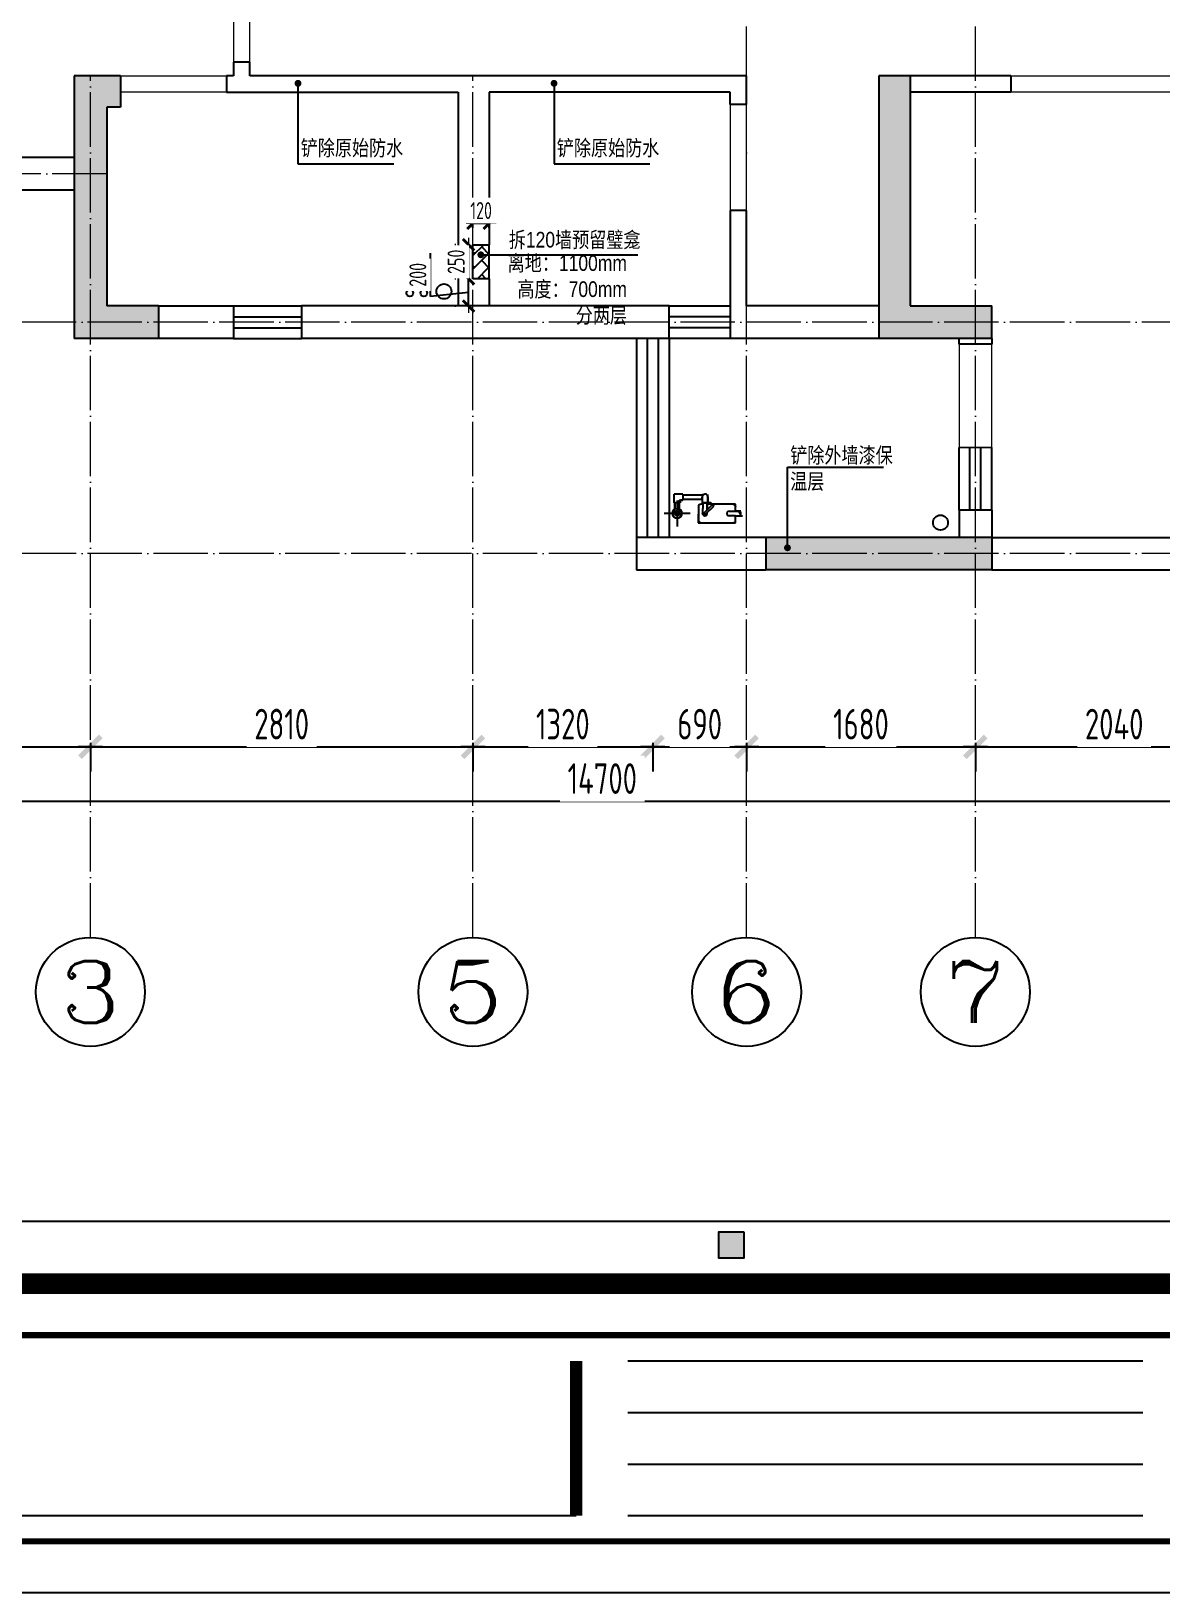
# Model space of a CAD drawing. Header units: inches. Extents: x 600 to 250244, y -404780 to 1000.
# Drawn here: x 70289 to 78586, y -292400 to -280931 of the extents above; entities that cross this region are included whole.
import ezdxf
from ezdxf.enums import TextEntityAlignment as Align

# ---------------------------------------------------------------- set-up
doc = ezdxf.new("R2010")
doc.units = ezdxf.units.IN
doc.header["$MEASUREMENT"] = 0
doc.linetypes.add('DOTE', pattern=[2.42, 2, -0.2, 0.02, -0.2])
for name, color, linetype in [('15开关布置图-YJ', 2, 'Continuous'), ('AXIS', 1, 'Continuous'), ('AXIS_TEXT', 7, 'Continuous'), ('A图框', 7, 'Continuous'), ('D-ARCHI', 250, 'Continuous'), ('EVH 立面填充', 8, 'Continuous'), ('IBS-003-建筑窗框', 3, 'Continuous'), ('IBS-182-原建筑墙体拆除', 200, 'Continuous'), ('IBS-182-原建筑非承重墙', 150, 'Continuous'), ('IBS-200-原建筑承重墙柱', 200, 'Continuous'), ('IBS-63-原建筑窗', 63, 'Continuous'), ('IRC-30-天花轮廓线', 30, 'Continuous'), ('外标注', 50, 'Continuous')]:
    doc.layers.add(name, color=color, linetype=linetype)
doc.layers.add('天棚材质标注', color=2, linetype='Continuous', lineweight=5)
doc.layers.add('门', color=65, linetype='Continuous', lineweight=13)
doc.styles.add('_TCH_AXIS', font='COMPLEX', dxfattribs={"bigfont": 'GBCBIG'})
doc.styles.add('COMPLEX', font='COMPLEX')
doc.styles.add('HBA-DIMT', font='ARCHS.SHX', dxfattribs={"width": 0.8})
doc.styles.add('宋体', font='SimSun.ttf', dxfattribs={"width": 0.8})
doc.dimstyles.new('HBA_40', dxfattribs={"dimscale": 50, "dimtxt": 2.5, "dimasz": 0.1, "dimexe": 2, "dimexo": 2.5, "dimgap": 0.6, "dimtad": 1, "dimdec": 0, "dimrnd": 5, "dimzin": 0, "dimtxsty": 'HBA-DIMT', "dimblk": 'HBA_DIMENSION_TICK', "dimblk1": 'HBA_DIMENSION_TICK', "dimblk2": 'HBA_DIMENSION_TICK', "dimcen": 0.125, "dimclrd": 44, "dimclre": 44, "dimclrt": 2, "dimadec": 0, "dimazin": 0, "dimtfac": 1, "dimtdec": 0, "dimtix": 1, "dimtmove": 1, "dimatfit": 3, "dimldrblk": 'HBA_Leader_Dot', "dimfxl": 0, "dimtvp": 1, "dimtfill": 1, "dimtolj": 1, "dimtzin": 0, "dimarcsym": 0})

# ---------------------------------------------------------------- blocks, each defined once
blk = doc.blocks.new('11')
at = {"layer": 'IBS-182-原建筑非承重墙'}
for p, q in [((140567, -1131), (140516, -1131)), ((140535, -1131), (140528, -1131)), ((140567, -1131), (140535, -1131)), ((140567, -1131), (140535, -1131)), ((140841, -1081), (140567, -1080)), ((140567, -1080), (140567, -1131)), ((140576, -1080), (140567, -1080)), ((140567, -1080), (140567, -1131)), ((140567, -1101), (140567, -1131)), ((140567, -1131), (140615, -1132)), ((140820, -1081), (140588, -1080)), ((140820, -1081), (140588, -1080)), ((140788, -1145), (140728, -1204)), ((140775, -1157), (140788, -1145)), ((140810, -1145), (140810, -1149)), ((140810, -1149), (140810, -1145)), ((140841, -1081), (140820, -1081)), ((140840, -1209), (140841, -1081)), ((140840, -1101), (140841, -1081)), ((140840, -1197), (140840, -1101)), ((140840, -1209), (140840, -1101)), ((140997, -1245), (140997, -1054)), ((140528, -1166), (140567, -1166)), ((140528, -1166), (140567, -1166)), ((140567, -1166), (140535, -1166)), ((140567, -1166), (140567, -1196)), ((140615, -1166), (140567, -1166)), ((140567, -1166), (140567, -1217)), ((140567, -1166), (140567, -1196)), ((140567, -1208), (140567, -1217)), ((140567, -1217), (140770, -1217)), ((140567, -1217), (140587, -1217)), ((140587, -1217), (140775, -1217)), ((140587, -1217), (140740, -1217)), ((140775, -1157), (140728, -1204)), ((140737, -1214), (140728, -1204)), ((140728, -1204), (140737, -1214)), ((140797, -1154), (140737, -1214)), ((140737, -1214), (140775, -1175)), ((140737, -1214), (140775, -1175)), ((140750, -1227), (140737, -1214)), ((140740, -1217), (140750, -1227)), ((140775, -1227), (140750, -1227)), ((140750, -1227), (140770, -1227)), ((140770, -1217), (140770, -1288)), ((140812, -1227), (140770, -1227)), ((140770, -1269), (140770, -1227)), ((140770, -1227), (140770, -1269)), ((140775, -1149), (140775, -1157)), ((140775, -1149), (140775, -1157)), ((140775, -1149), (140775, -1157)), ((140775, -1217), (140775, -1175)), ((140775, -1175), (140775, -1227)), ((140775, -1175), (140775, -1217)), ((140775, -1217), (140775, -1227)), ((140775, -1217), (140775, -1227)), ((140775, -1227), (140809, -1227)), ((140809, -1218), (140810, -1149)), ((140809, -1227), (140810, -1149)), ((140809, -1218), (140820, -1218)), ((140809, -1218), (140809, -1227)), ((140812, -1252), (140812, -1221)), ((140812, -1252), (140812, -1221)), ((140812, -1252), (140812, -1227)), ((140812, -1252), (140812, -1269)), ((140812, -1252), (140955, -1252)), ((140812, -1286), (140812, -1252)), ((140812, -1286), (140812, -1252)), ((140901, -1150), (141093, -1150)), ((140955, -1252), (140953, -1252)), ((140955, -1252), (140953, -1252)), ((140962, -1248), (140955, -1248)), ((140955, -1290), (140955, -1248)), ((140955, -1251), (140955, -1252)), ((140955, -1251), (140955, -1252)), ((140975, -1234), (140975, -1228)), ((140975, -1228), (140980, -1228)), ((140975, -1248), (140975, -1228)), ((140975, -1228), (141018, -1228)), ((140980, -1228), (140975, -1228)), ((140975, -1228), (140975, -1234)), ((140975, -1234), (140975, -1248)), ((140980, -1248), (140975, -1248)), ((140975, -1248), (140980, -1248)), ((140980, -1150), (140980, -1228)), ((140980, -1180), (140980, -1248)), ((140980, -1180), (140980, -1228)), ((140980, -1228), (141014, -1228)), ((140980, -1248), (140980, -1228)), ((140980, -1228), (141018, -1228)), ((141014, -1150), (141014, -1228)), ((141014, -1228), (141014, -1180)), ((141014, -1228), (141014, -1180)), ((141014, -1228), (141018, -1228)), ((141018, -1228), (141014, -1228)), ((141018, -1228), (141014, -1228)), ((141018, -1235), (141018, -1228)), ((141018, -1235), (141018, -1228)), ((141018, -1228), (141018, -1235)), ((141018, -1235), (141018, -1228)), ((141018, -1228), (141018, -1235)), ((141018, -1235), (141018, -1290)), ((140770, -1269), (140770, -1288)), ((140955, -1286), (140803, -1286)), ((140803, -1286), (140812, -1286)), ((140803, -1286), (140812, -1286)), ((140955, -1290), (140982, -1290)), ((140982, -1290), (141018, -1290))]:
    blk.add_line(p, q, dxfattribs=at)
blk.add_circle((140997, -1150), 34.9, dxfattribs=at)
for start, end in [(0, 180), (0, 180), (180, 240.5217), (180, 240.5217), (299.176, 0), (299.176, 0)]:
    blk.add_arc((140997, -1150), 34.9, start, end, dxfattribs=at)
for centre, major_axis, start_param, end_param in [((140553, -1149), (-17.5, -17.5), -1.141223, -0.024085), ((140540, -1140), (-6.72, -6.72), 4.378011, 6.612288), ((140588, -1101), (-14.5, 14.5), 5.495149, 7.065946), ((140615, -1149), (-12.1, -12.1), 0.78276, 3.924353), ((140793, -1149), (-12.1, 12.1), 3.924353, 7.065946), ((140793, -1149), (-4.6, -4.6), 1.568158, 4.709751), ((140820, -1101), (-14.5, -14.5), 2.353557, 3.924353), ((140997, -1150), (-12.1, 12.1), 4.709751, 10.992936), ((140531, -1157), (-6.72, -6.72), 1.236418, 3.470695), ((140587, -1196), (-14.5, 14.5), 0.78276, 2.353557), ((140820, -1197), (-14.5, -14.5), 0.78276, 2.353557), ((140962, -1234), (-9.66, 9.66), 2.353557, 3.924353), ((140791, -1269), (-15, 15), 0.78276, 2.986227), ((140791, -1269), (-15, 15), 2.986227, 3.924353)]:
    blk.add_ellipse(centre, major_axis=major_axis, ratio=1, start_param=start_param, end_param=end_param, dxfattribs=at)
at = {"layer": 'IBS-182-原建筑非承重墙', "extrusion": (0, 0, -1)}
for start_param, end_param in [(5.500425, 7.071221), (5.500425, 7.071221), (7.071221, 8.642018), (7.071221, 8.642018), (3.929629, 5.500425), (3.929629, 5.500425), (2.358832, 3.929629), (2.358832, 3.929629)]:
    blk.add_ellipse((140997, -1150), major_axis=(-12.1, 12.1), ratio=1, start_param=start_param, end_param=end_param, dxfattribs=at)
blk = doc.blocks.new('HBA_DIMENSION_TICK')
at = {"color": 0, "linetype": 'ByBlock'}
for p, q in [((-10, 0), (0, 0)), ((0, 0), (10, 0))]:
    blk.add_line(p, q, dxfattribs=at)
at = {"color": 50, "linetype": 'ByBlock'}
blk.add_solid([(-10, -7), (-7, -10), (7, 10), (10, 7)], dxfattribs=at)
blk = doc.blocks.new('*D141')
at = {"layer": 'Defpoints', "color": 0, "transparency": 16777216}
for p in [(67134, -285932), (70724, -285932), (70724, -286187)]:
    blk.add_point(p, dxfattribs=at)
at = {"layer": '外标注', "color": 44, "lineweight": -2, "transparency": 16777216}
for p, q in [((67134, -286157), (67134, -286367)), ((70724, -286157), (70724, -286367)), ((67143, -286187), (70715, -286187))]:
    blk.add_line(p, q, dxfattribs=at)
at = {"layer": '外标注', "color": 44, "lineweight": -2, "transparency": 16777216, "xscale": 9, "yscale": 9, "zscale": 9, "rotation": 180}
blk.add_blockref('HBA_DIMENSION_TICK', (67134, -286187), dxfattribs=at)
at = {"layer": '外标注', "color": 44, "lineweight": -2, "transparency": 16777216, "xscale": 9, "yscale": 9, "zscale": 9}
blk.add_blockref('HBA_DIMENSION_TICK', (70724, -286187), dxfattribs=at)
at = {"layer": '外标注', "color": 2, "transparency": 16777216, "insert": (68929, -286020), "char_height": 225, "attachment_point": 5, "style": 'HBA-DIMT', "bg_fill": 3, "box_fill_scale": 1.25, "bg_fill_color": 256, "bg_fill_true_color": 13158600, "bg_fill_transparency": 0}
blk.add_mtext('\\A1;3590', dxfattribs=at)
blk = doc.blocks.new('HBA_Leader_Dot')
at = {"color": 0, "linetype": 'ByBlock'}
blk.add_line((-5, 0), (-10, 0), dxfattribs=at)
at = {"color": 0, "linetype": 'ByBlock', "const_width": 5}
blk.add_lwpolyline([(-2.5, 0, 1), (2.5, 0, 1)], format="xyb", close=True, dxfattribs=at)
blk = doc.blocks.new('*D142')
at = {"layer": 'Defpoints', "color": 0, "transparency": 16777216}
for p in [(70724, -285932), (73534, -285932), (73534, -286187)]:
    blk.add_point(p, dxfattribs=at)
at = {"layer": '外标注', "color": 44, "lineweight": -2, "transparency": 16777216}
for p, q in [((70724, -286157), (70724, -286367)), ((73534, -286157), (73534, -286367)), ((70733, -286187), (73525, -286187))]:
    blk.add_line(p, q, dxfattribs=at)
at = {"layer": '外标注', "color": 44, "lineweight": -2, "transparency": 16777216, "xscale": 9, "yscale": 9, "zscale": 9, "rotation": 180}
blk.add_blockref('HBA_DIMENSION_TICK', (70724, -286187), dxfattribs=at)
at = {"layer": '外标注', "color": 44, "lineweight": -2, "transparency": 16777216, "xscale": 9, "yscale": 9, "zscale": 9}
blk.add_blockref('HBA_DIMENSION_TICK', (73534, -286187), dxfattribs=at)
at = {"layer": '外标注', "color": 2, "transparency": 16777216, "insert": (72129, -286020), "char_height": 225, "attachment_point": 5, "style": 'HBA-DIMT', "bg_fill": 3, "box_fill_scale": 1.25, "bg_fill_color": 256, "bg_fill_true_color": 13158600, "bg_fill_transparency": 0}
blk.add_mtext('\\A1;2810', dxfattribs=at)
blk = doc.blocks.new('*D143')
at = {"layer": 'Defpoints', "color": 0, "transparency": 16777216}
for p in [(73534, -285932), (74854, -285932), (74854, -286187)]:
    blk.add_point(p, dxfattribs=at)
at = {"layer": '外标注', "color": 44, "lineweight": -2, "transparency": 16777216}
for p, q in [((73534, -286157), (73534, -286367)), ((74854, -286157), (74854, -286367)), ((73543, -286187), (74845, -286187))]:
    blk.add_line(p, q, dxfattribs=at)
at = {"layer": '外标注', "color": 44, "lineweight": -2, "transparency": 16777216, "xscale": 9, "yscale": 9, "zscale": 9, "rotation": 180}
blk.add_blockref('HBA_DIMENSION_TICK', (73534, -286187), dxfattribs=at)
at = {"layer": '外标注', "color": 44, "lineweight": -2, "transparency": 16777216, "xscale": 9, "yscale": 9, "zscale": 9}
blk.add_blockref('HBA_DIMENSION_TICK', (74854, -286187), dxfattribs=at)
at = {"layer": '外标注', "color": 2, "transparency": 16777216, "insert": (74194, -286020), "char_height": 225, "attachment_point": 5, "style": 'HBA-DIMT', "bg_fill": 3, "box_fill_scale": 1.25, "bg_fill_color": 256, "bg_fill_true_color": 13158600, "bg_fill_transparency": 0}
blk.add_mtext('\\A1;1320', dxfattribs=at)
blk = doc.blocks.new('*D144')
at = {"layer": 'Defpoints', "color": 0, "transparency": 16777216}
for p in [(74854, -285932), (75544, -285932), (75544, -286187)]:
    blk.add_point(p, dxfattribs=at)
at = {"layer": '外标注', "color": 44, "lineweight": -2, "transparency": 16777216}
for p, q in [((74854, -286157), (74854, -286367)), ((75544, -286157), (75544, -286367)), ((74863, -286187), (75535, -286187))]:
    blk.add_line(p, q, dxfattribs=at)
at = {"layer": '外标注', "color": 44, "lineweight": -2, "transparency": 16777216, "xscale": 9, "yscale": 9, "zscale": 9, "rotation": 180}
blk.add_blockref('HBA_DIMENSION_TICK', (74854, -286187), dxfattribs=at)
at = {"layer": '外标注', "color": 44, "lineweight": -2, "transparency": 16777216, "xscale": 9, "yscale": 9, "zscale": 9}
blk.add_blockref('HBA_DIMENSION_TICK', (75544, -286187), dxfattribs=at)
at = {"layer": '外标注', "color": 2, "transparency": 16777216, "insert": (75199, -286020), "char_height": 225, "attachment_point": 5, "style": 'HBA-DIMT', "bg_fill": 3, "box_fill_scale": 1.25, "bg_fill_color": 256, "bg_fill_true_color": 13158600, "bg_fill_transparency": 0}
blk.add_mtext('\\A1;690', dxfattribs=at)
blk = doc.blocks.new('*D145')
at = {"layer": 'Defpoints', "color": 0, "transparency": 16777216}
for p in [(75544, -285932), (77224, -285932), (77224, -286187)]:
    blk.add_point(p, dxfattribs=at)
at = {"layer": '外标注', "color": 44, "lineweight": -2, "transparency": 16777216}
for p, q in [((75544, -286157), (75544, -286367)), ((77224, -286157), (77224, -286367)), ((75553, -286187), (77215, -286187))]:
    blk.add_line(p, q, dxfattribs=at)
at = {"layer": '外标注', "color": 44, "lineweight": -2, "transparency": 16777216, "xscale": 9, "yscale": 9, "zscale": 9, "rotation": 180}
blk.add_blockref('HBA_DIMENSION_TICK', (75544, -286187), dxfattribs=at)
at = {"layer": '外标注', "color": 44, "lineweight": -2, "transparency": 16777216, "xscale": 9, "yscale": 9, "zscale": 9}
blk.add_blockref('HBA_DIMENSION_TICK', (77224, -286187), dxfattribs=at)
at = {"layer": '外标注', "color": 2, "transparency": 16777216, "insert": (76384, -286020), "char_height": 225, "attachment_point": 5, "style": 'HBA-DIMT', "bg_fill": 3, "box_fill_scale": 1.25, "bg_fill_color": 256, "bg_fill_true_color": 13158600, "bg_fill_transparency": 0}
blk.add_mtext('\\A1;1680', dxfattribs=at)
blk = doc.blocks.new('*D146')
at = {"layer": 'Defpoints', "color": 0, "transparency": 16777216}
for p in [(77224, -285932), (79264, -285932), (79264, -286187)]:
    blk.add_point(p, dxfattribs=at)
at = {"layer": '外标注', "color": 44, "lineweight": -2, "transparency": 16777216}
for p, q in [((77224, -286157), (77224, -286367)), ((79264, -286157), (79264, -286367)), ((77233, -286187), (79255, -286187))]:
    blk.add_line(p, q, dxfattribs=at)
at = {"layer": '外标注', "color": 44, "lineweight": -2, "transparency": 16777216, "xscale": 9, "yscale": 9, "zscale": 9, "rotation": 180}
blk.add_blockref('HBA_DIMENSION_TICK', (77224, -286187), dxfattribs=at)
at = {"layer": '外标注', "color": 44, "lineweight": -2, "transparency": 16777216, "xscale": 9, "yscale": 9, "zscale": 9}
blk.add_blockref('HBA_DIMENSION_TICK', (79264, -286187), dxfattribs=at)
at = {"layer": '外标注', "color": 2, "transparency": 16777216, "insert": (78244, -286020), "char_height": 225, "attachment_point": 5, "style": 'HBA-DIMT', "bg_fill": 3, "box_fill_scale": 1.25, "bg_fill_color": 256, "bg_fill_true_color": 13158600, "bg_fill_transparency": 0}
blk.add_mtext('\\A1;2040', dxfattribs=at)
blk = doc.blocks.new('*D149')
at = {"layer": 'Defpoints', "color": 0, "transparency": 16777216}
for p in [(67134, -286187), (81834, -286187), (81834, -286587)]:
    blk.add_point(p, dxfattribs=at)
at = {"layer": '外标注', "color": 44, "lineweight": -2, "transparency": 16777216}
for p, q in [((67134, -286412), (67134, -286767)), ((81834, -286412), (81834, -286767)), ((67143, -286587), (81825, -286587))]:
    blk.add_line(p, q, dxfattribs=at)
at = {"layer": '外标注', "color": 44, "lineweight": -2, "transparency": 16777216, "xscale": 9, "yscale": 9, "zscale": 9, "rotation": 180}
blk.add_blockref('HBA_DIMENSION_TICK', (67134, -286587), dxfattribs=at)
at = {"layer": '外标注', "color": 44, "lineweight": -2, "transparency": 16777216, "xscale": 9, "yscale": 9, "zscale": 9}
blk.add_blockref('HBA_DIMENSION_TICK', (81834, -286587), dxfattribs=at)
at = {"layer": '外标注', "color": 2, "transparency": 16777216, "insert": (74484, -286420), "char_height": 225, "attachment_point": 5, "style": 'HBA-DIMT', "bg_fill": 3, "box_fill_scale": 1.25, "bg_fill_color": 256, "bg_fill_true_color": 13158600, "bg_fill_transparency": 0}
blk.add_mtext('\\A1;14700', dxfattribs=at)
blk = doc.blocks.new('_AXISO')
blk.add_circle((0, 0), 0.5)
at = {"layer": 'AXIS_TEXT', "style": 'COMPLEX', "width": 1.041667}
blk.add_attdef('A', text='', height=0.56, dxfattribs=at).set_placement((-0.25, -0.28), (0.25, -0.28), align=Align.FIT)
blk = doc.blocks.new('gegeg')
at = {"layer": 'A图框'}
h = blk.add_hatch(color=256, dxfattribs=at)
h.dxf.hatch_style = 1
h.paths.add_polyline_path([(147800, -57733), (147975, -57733), (147975, -57558), (147800, -57558)])
for p, q in [((133887, -57482), (161887, -57482)), ((147184, -58433), (150684, -58433)), ((147184, -58783), (150684, -58783)), ((147184, -59133), (150684, -59133)), ((138761, -59483), (146834, -59483)), ((147184, -59483), (150684, -59483))]:
    blk.add_line(p, q, dxfattribs=at)
for points in [[(162587, -39218), (162587, -60008), (133187, -60008), (133187, -39218)], [(147975, -57558), (147800, -57558), (147800, -57733), (147975, -57733)]]:
    blk.add_lwpolyline(points, close=True, dxfattribs=at)
for points, const_width in [([(161887, -57908), (133887, -57908)], 140), ([(146834, -58433), (146834, -59483)], 84)]:
    blk.add_lwpolyline(points, dxfattribs=dict(at, const_width=const_width))
at = {"layer": 'A图框', "const_width": 42}
blk.add_lwpolyline([(133537, -58258), (162237, -58258), (162237, -59658), (133537, -59658)], close=True, dxfattribs=at)
blk = doc.blocks.new('*D176')
at = {"layer": 'Defpoints', "color": 0, "transparency": 16777216}
for p in [(73502, -282749), (73534, -282749), (73534, -282949)]:
    blk.add_point(p, dxfattribs=at)
at = {"layer": '天棚材质标注', "color": 44, "lineweight": -2, "transparency": 16777216}
for p, q in [((73222, -282879), (73222, -282561)), ((73409, -282749), (73402, -282749)), ((73502, -282944), (73502, -282754)), ((73502, -282849), (73222, -282879)), ((73409, -282949), (73402, -282949))]:
    blk.add_line(p, q, dxfattribs=at)
at = {"layer": '天棚材质标注', "color": 44, "lineweight": -2, "transparency": 16777216, "xscale": 5, "yscale": 5, "zscale": 5}
for p, rotation in [((73502, -282749), 90), ((73502, -282949), 270)]:
    blk.add_blockref('HBA_DIMENSION_TICK', p, dxfattribs=dict(at, rotation=rotation))
at = {"layer": '天棚材质标注', "color": 2, "transparency": 16777216, "insert": (73129, -282720), "char_height": 125, "attachment_point": 5, "rotation": 90, "style": 'HBA-DIMT', "bg_fill": 3, "box_fill_scale": 1.25, "bg_fill_color": 256, "bg_fill_true_color": 13158600, "bg_fill_transparency": 0}
blk.add_mtext('\\A1;200', dxfattribs=at)
blk = doc.blocks.new('*D177')
at = {"layer": '天棚材质标注', "color": 44, "lineweight": -2, "transparency": 16777216}
for p, q in [((73502, -282494), (73502, -282489)), ((73409, -282499), (73402, -282499)), ((73502, -282749), (73502, -282499)), ((73409, -282749), (73402, -282749)), ((73502, -282754), (73502, -282759))]:
    blk.add_line(p, q, dxfattribs=at)
at = {"layer": '天棚材质标注', "color": 44, "lineweight": -2, "transparency": 16777216, "xscale": 5, "yscale": 5, "zscale": 5}
for p, rotation in [((73502, -282499), 270), ((73502, -282749), 90)]:
    blk.add_blockref('HBA_DIMENSION_TICK', p, dxfattribs=dict(at, rotation=rotation))
at = {"layer": '天棚材质标注', "color": 2, "transparency": 16777216, "insert": (73410, -282624), "char_height": 125, "attachment_point": 5, "rotation": 90, "style": 'HBA-DIMT', "bg_fill": 3, "box_fill_scale": 1.25, "bg_fill_color": 256, "bg_fill_true_color": 13158600, "bg_fill_transparency": 0}
blk.add_mtext('\\A1;250', dxfattribs=at)
at = {"layer": 'Defpoints', "color": 0, "transparency": 16777216}
for p in [(73502, -282499), (73534, -282499), (73534, -282749)]:
    blk.add_point(p, dxfattribs=at)
blk = doc.blocks.new('*D178')
at = {"layer": 'Defpoints', "color": 0, "transparency": 16777216}
for p in [(73534, -282499), (73654, -282499)]:
    blk.add_point(p, dxfattribs=at)
at = {"layer": '天棚材质标注', "color": 44, "lineweight": -2, "transparency": 16777216}
for p, q in [((73534, -282374), (73534, -282240)), ((73654, -282374), (73654, -282240)), ((73529, -282340), (73524, -282340)), ((73534, -282340), (73654, -282340)), ((73659, -282340), (73664, -282340))]:
    blk.add_line(p, q, dxfattribs=at)
at = {"layer": '天棚材质标注', "color": 44, "lineweight": -2, "transparency": 16777216, "xscale": 5, "yscale": 5, "zscale": 5}
blk.add_blockref('HBA_DIMENSION_TICK', (73534, -282340), dxfattribs=at)
at = {"layer": '天棚材质标注', "color": 44, "lineweight": -2, "transparency": 16777216, "xscale": 5, "yscale": 5, "zscale": 5, "rotation": 180}
blk.add_blockref('HBA_DIMENSION_TICK', (73654, -282340), dxfattribs=at)
at = {"layer": '天棚材质标注', "color": 2, "transparency": 16777216, "insert": (73594, -282248), "char_height": 125, "attachment_point": 5, "style": 'HBA-DIMT', "bg_fill": 3, "box_fill_scale": 1.25, "bg_fill_color": 256, "bg_fill_true_color": 13158600, "bg_fill_transparency": 0}
blk.add_mtext('\\A1;120', dxfattribs=at)
at = {"layer": 'Defpoints', "color": 0, "transparency": 16777216}
blk.add_point((73654, -282340), dxfattribs=at)

msp = doc.modelspace()

# ---------------------------------------------------------------- hatches: boundary and pattern name
at = {"layer": 'EVH 立面填充'}
h = msp.add_hatch(color=256, dxfattribs=at)
h.dxf.hatch_style = 1
h.paths.add_polyline_path([(70604.1, -283188.6), (71224.1, -283188.6), (71224.1, -282948.6), (70844.1, -282948.6), (70844.1, -281488.6), (70944.1, -281488.6), (70944.1, -281258.6), (70604.1, -281258.6)])
h = msp.add_hatch(color=256, dxfattribs=at)
h.dxf.hatch_style = 1
h.paths.add_polyline_path([(77344.1, -283188.6), (77344.1, -282948.6), (76744.1, -282948.6), (76744.1, -281258.6), (76514.1, -281258.6), (76514.1, -283188.6)])
h = msp.add_hatch(color=256, dxfattribs=at)
h.dxf.hatch_style = 1
h.paths.add_polyline_path([(75684.1, -284648.6), (75684.1, -284887), (77344.1, -284887), (77344.1, -284648.6)])
at = {"layer": 'IBS-182-原建筑墙体拆除', "ltscale": 0.02}
h = msp.add_hatch(dxfattribs=at)
h.set_pattern_fill('AR-HBONE', color=136, scale=18)
h.set_pattern_definition([(45, (-18959.59, -185475.79), (8e-15, 101.823376), [216, -72]), (135, (-18908.676, -185424.88), (8e-15, 101.823376), [216, -72])])
h.paths.add_polyline_path([(73534.1, -282748.6), (73654.1, -282748.6), (73654.1, -282498.6), (73534.1, -282498.6)])

# ---------------------------------------------------------------- linework, layer by layer
at = {"layer": 'D-ARCHI', "color": 251, "linetype": 'DOTE', "lineweight": 5, "ltscale": 200}
for p, q in [((70844.1, -281978.6), (64327.1, -281978.6)), ((84654.4, -283068.6), (64327.1, -283068.6)), ((84654.4, -284767), (64327.1, -284767))]:
    msp.add_line(p, q, dxfattribs=at)
at = {"layer": 'IBS-003-建筑窗框', "color": 251, "ltscale": 10}
for p, q in [((71774.1, -282948.6), (72274.1, -282948.6)), ((74974.1, -282948.6), (75424.1, -282948.6)), ((71774.1, -283188.6), (72274.1, -283188.6)), ((74734.1, -283188.6), (74734.1, -284648.6)), ((75424.1, -283188.6), (74974.1, -283188.6)), ((74974.1, -283188.6), (74974.1, -284648.6)), ((77104.1, -284448.6), (77104.1, -283988.6)), ((77344.1, -284448.6), (77344.1, -283988.6))]:
    msp.add_line(p, q, dxfattribs=at)
at = {"layer": 'IBS-182-原建筑墙体拆除'}
for p, q in [((73534.1, -282748.6), (73534.1, -282498.6)), ((73534.1, -282498.6), (73654.1, -282498.6)), ((73654.1, -282748.6), (73654.1, -282498.6)), ((73654.1, -282748.6), (73534.1, -282748.6))]:
    msp.add_line(p, q, dxfattribs=at)
at = {"layer": 'IBS-182-原建筑非承重墙'}
for p, q in [((71894.1, -281158.6), (71774.1, -281158.6)), ((71774.1, -281158.6), (71774.1, -281258.6)), ((71894.1, -281258.6), (71894.1, -281158.6)), ((71774.1, -281258.6), (71724.1, -281258.6)), ((71724.1, -281258.6), (71724.1, -281378.6)), ((75544.1, -281258.6), (71894.1, -281258.6)), ((75544.1, -281468.6), (75544.1, -281258.6)), ((77484.1, -281258.6), (76744.1, -281258.6)), ((77484.1, -281258.6), (77484.1, -281378.6)), ((71724.1, -281378.6), (73424.1, -281378.6)), ((73424.1, -281378.6), (73424.1, -282948.6)), ((75424.1, -281378.6), (73654.1, -281378.6)), ((73654.1, -281378.6), (73654.1, -282498.6)), ((75424.1, -281468.6), (75424.1, -281378.6)), ((77484.1, -281378.6), (76744.1, -281378.6)), ((75544.1, -281468.6), (75424.1, -281468.6)), ((70604.1, -281858.6), (67654.4, -281858.6)), ((70604.1, -282098.6), (67654.4, -282098.6)), ((75544.1, -282248.6), (75424.1, -282248.6)), ((75424.1, -282248.6), (75424.1, -283188.6)), ((75544.1, -282948.6), (75544.1, -282248.6)), ((73654.1, -282748.6), (73654.1, -282948.6)), ((71224.1, -282948.6), (71774.1, -282948.6)), ((71774.1, -282948.6), (71774.1, -283188.6)), ((73654.1, -282948.6), (72274.1, -282948.6)), ((72274.1, -282948.6), (72274.1, -283188.6)), ((74974.1, -282948.6), (73654.1, -282948.6)), ((74974.1, -283188.6), (74974.1, -282948.6)), ((76514.1, -282948.6), (75544.1, -282948.6)), ((71774.1, -283188.6), (71224.1, -283188.6)), ((74734.1, -283188.6), (72274.1, -283188.6)), ((74974.1, -283188.6), (74734.1, -283188.6)), ((76514.1, -283188.6), (75424.1, -283188.6)), ((77104.1, -283228.6), (77104.1, -283188.6)), ((77344.1, -283228.6), (77104.1, -283228.6)), ((77344.1, -283188.6), (77344.1, -283228.6)), ((77344.1, -284448.6), (77104.1, -284448.6)), ((77104.1, -284448.6), (77104.1, -284648.6)), ((77344.1, -284448.6), (77344.1, -284648.6)), ((75684.1, -284648.6), (74734.1, -284648.6)), ((74734.1, -284648.6), (74734.1, -284887)), ((77344.1, -284648.6), (79144.1, -284648.6)), ((74734.1, -284887), (75684.1, -284887)), ((77344.1, -284887), (79384.1, -284887))]:
    msp.add_line(p, q, dxfattribs=at)
for centre, radius in [((73069.7, -282853.4), 25), ((73173.1, -282853.4), 25), ((73321.2, -282842), 55), ((76968.1, -284540.2), 55)]:
    msp.add_circle(centre, radius, dxfattribs=at)
at = {"layer": 'IBS-200-原建筑承重墙柱', "ltscale": 0.02}
for p, q in [((70944.1, -281258.6), (70604.1, -281258.6)), ((70604.1, -281258.6), (70604.1, -283188.6)), ((70944.1, -281258.6), (70944.1, -281488.6)), ((76514.1, -281258.6), (76514.1, -283188.6)), ((76744.1, -281258.6), (76514.1, -281258.6)), ((76744.1, -281258.6), (76744.1, -282948.6)), ((70944.1, -281488.6), (70844.1, -281488.6)), ((70844.1, -281488.6), (70844.1, -282948.6)), ((71224.1, -282948.6), (70844.1, -282948.6)), ((71224.1, -282948.6), (71224.1, -283188.6)), ((76744.1, -282948.6), (77344.1, -282948.6)), ((77344.1, -283188.6), (77344.1, -282948.6)), ((71224.1, -283188.6), (70604.1, -283188.6)), ((77344.1, -283188.6), (76514.1, -283188.6)), ((77344.1, -284648.6), (75684.1, -284648.6)), ((75684.1, -284648.6), (75684.1, -284887)), ((77344.1, -284648.6), (77344.1, -284887)), ((77344.1, -284887), (75684.1, -284887))]:
    msp.add_line(p, q, dxfattribs=at)
at = {"layer": 'IBS-63-原建筑窗'}
for p, q in [((71774.1, -283028.6), (72274.1, -283028.6)), ((75424.1, -283028.6), (74974.1, -283028.6)), ((71774.1, -283108.6), (72274.1, -283108.6)), ((75424.1, -283108.6), (74974.1, -283108.6)), ((74814.1, -283188.6), (74814.1, -284648.6)), ((74894.1, -283188.6), (74894.1, -284648.6)), ((77184.1, -284448.6), (77184.1, -283988.6)), ((77264.1, -284448.6), (77264.1, -283988.6))]:
    msp.add_line(p, q, dxfattribs=at)
at = {"layer": '门', "color": 8, "lineweight": 5}
msp.add_line((77344.1, -283988.6), (77104.1, -283988.6), dxfattribs=at)
for points in [[(71774.1, -281158.6), (71894.4, -281158.6), (71894.4, -280278.6), (71774.1, -280278.6)], [(71724.1, -281378.6), (70944.1, -281378.6), (70944.1, -281258.6), (71724.1, -281258.6)], [(77484.1, -281258.6), (79064.1, -281258.6), (79064.1, -281378.6), (77484.1, -281378.6)], [(75424.1, -282248.6), (75544.1, -282248.6), (75544.1, -281468.6), (75424.1, -281468.6)], [(77104.1, -283988.6), (77344.1, -283988.6), (77344.1, -283228.6), (77104.1, -283228.6)]]:
    msp.add_lwpolyline(points, close=True, dxfattribs=at)

# ---------------------------------------------------------------- block references
at = {"layer": 'AXIS'}
ref = msp.add_blockref('_AXISO', (70724.1, -287987), dxfattribs=dict(at, xscale=800, yscale=800, zscale=800))
ref.add_attrib('A', '3', dxfattribs={"layer": 'AXIS_TEXT', "height": 452.5, "style": '_TCH_AXIS', "width": 1.5}).set_placement((70497.8, -288213.2), (70950.3, -288213.2), align=Align.FIT)
ref = msp.add_blockref('_AXISO', (73534.1, -287987), dxfattribs=dict(at, xscale=800, yscale=800, zscale=800))
ref.add_attrib('A', '5', dxfattribs={"layer": 'AXIS_TEXT', "height": 452.5, "style": '_TCH_AXIS', "width": 1.5}).set_placement((73307.8, -288213.2), (73760.3, -288213.2), align=Align.FIT)
ref = msp.add_blockref('_AXISO', (75544.1, -287987), dxfattribs=dict(at, xscale=800, yscale=800, zscale=800))
ref.add_attrib('A', '6', dxfattribs={"layer": 'AXIS_TEXT', "height": 452.5, "style": '_TCH_AXIS', "width": 1.5}).set_placement((75317.8, -288213.2), (75770.3, -288213.2), align=Align.FIT)
ref = msp.add_blockref('_AXISO', (77224.1, -287987), dxfattribs=dict(at, xscale=800, yscale=800, zscale=800))
ref.add_attrib('A', '7', dxfattribs={"layer": 'AXIS_TEXT', "height": 452.5, "style": '_TCH_AXIS', "width": 1.5}).set_placement((76997.8, -288213.2), (77450.3, -288213.2), align=Align.FIT)
at = {"layer": 'IBS-182-原建筑非承重墙', "rotation": 180}
msp.add_blockref('11', (216030.3, -285621.9), dxfattribs=at)

# ---------------------------------------------------------------- texts
at = {"layer": 'IBS-182-原建筑墙体拆除', "lineweight": 0, "char_height": 115, "style": '宋体'}
for s, insert, width, attachment_point in [('{\\fArial Unicode MS|b0|i0|c134|p0;铲除原始防水}', (72268.9, -281730.2), 786.532, 1), ('{\\fArial Unicode MS|b0|i0|c134|p0;铲除原始防水}', (74149.8, -281730.2), 786.532, 1), ('{\\fArial Unicode MS|b0|i0|c134|p0;拆\\fArial Unicode MS|b0|i0|c0|p0;120\\fArial Unicode MS|b0|i0|c134|p0;墙预留璧龛}', (74764.4, -282404.4), 1024.214, 3), ('{\\fArial Unicode MS|b0|i0|c134|p0;离地：1100mm\\fArial Unicode MS|b0|i0|c0|p0;\\P\\fArial Unicode MS|b0|i0|c134|p0;高度：700mm\\P分两层}', (74665.2, -282576), 1024.214, 3), ('{\\fArial Unicode MS|b0|i0|c134|p0;铲除外墙漆保温层}', (75864.2, -284308.2), 786.532, 7)]:
    msp.add_mtext(s, dxfattribs=dict(at, insert=insert, width=width, attachment_point=attachment_point))

# ---------------------------------------------------------------- dimensions: what is measured, and where the dimension line sits
at = {"layer": '外标注'}
dim = msp.add_linear_dim(base=(70724.1, -286187), p1=(67134.4, -285931.9), p2=(70724.1, -285931.9), dimstyle='HBA_40', override={"dimscale": 90, "dimfxl": 200, "dimfxlon": 1}, dxfattribs=at)
dim.commit()
dim.dimension.update_dxf_attribs({"geometry": '*D141', "text_midpoint": (68929.2, -286020.5)})

# ---------------------------------------------------------------- leaders
at = {"layer": 'IRC-30-天花轮廓线', "color": 5}
for points in [[(72248.8, -281313.4), (72248.8, -281905.1), (72953.1, -281905.1)], [(74129.6, -281313.4), (74129.6, -281905.1), (74834, -281905.1)], [(73591.8, -282573), (74745.2, -282573)], [(75844.1, -284724.9), (75844.1, -284133.2), (76548.5, -284133.2)]]:
    msp.add_leader(points, dimstyle='HBA_40', override={"dimtad": 0, "dimfxl": 200, "dimfxlon": 1}, dxfattribs=at)

# ---------------------------------------------------------------- next in the draw order: dimensions: what is measured, and where the dimension line sits
at = {"layer": '外标注'}
dim = msp.add_linear_dim(base=(73534.1, -286187), p1=(70724.1, -285931.9), p2=(73534.1, -285931.9), dimstyle='HBA_40', override={"dimscale": 90, "dimfxl": 200, "dimfxlon": 1}, dxfattribs=at)
dim.commit()
dim.dimension.update_dxf_attribs({"geometry": '*D142', "text_midpoint": (72129.1, -286020.5)})

# ---------------------------------------------------------------- next in the draw order: dimensions: what is measured, and where the dimension line sits
dim = msp.add_linear_dim(base=(74854.1, -286187), p1=(73534.1, -285931.9), p2=(74854.1, -285931.9), dimstyle='HBA_40', override={"dimscale": 90, "dimfxl": 200, "dimfxlon": 1}, dxfattribs=at)
dim.commit()
dim.dimension.update_dxf_attribs({"geometry": '*D143', "text_midpoint": (74194.1, -286020.5)})

# ---------------------------------------------------------------- next in the draw order: dimensions: what is measured, and where the dimension line sits
dim = msp.add_linear_dim(base=(75544.1, -286187), p1=(74854.1, -285931.9), p2=(75544.1, -285931.9), dimstyle='HBA_40', override={"dimscale": 90, "dimfxl": 200, "dimfxlon": 1}, dxfattribs=at)
dim.commit()
dim.dimension.update_dxf_attribs({"geometry": '*D144', "text_midpoint": (75199.1, -286020.5)})

# ---------------------------------------------------------------- next in the draw order: dimensions: what is measured, and where the dimension line sits
dim = msp.add_linear_dim(base=(77224.1, -286187), p1=(75544.1, -285931.9), p2=(77224.1, -285931.9), dimstyle='HBA_40', override={"dimscale": 90, "dimfxl": 200, "dimfxlon": 1}, dxfattribs=at)
dim.commit()
dim.dimension.update_dxf_attribs({"geometry": '*D145', "text_midpoint": (76384.1, -286020.5)})

# ---------------------------------------------------------------- next in the draw order: dimensions: what is measured, and where the dimension line sits
dim = msp.add_linear_dim(base=(79264.1, -286187), p1=(77224.1, -285931.9), p2=(79264.1, -285931.9), dimstyle='HBA_40', override={"dimscale": 90, "dimfxl": 200, "dimfxlon": 1}, dxfattribs=at)
dim.commit()
dim.dimension.update_dxf_attribs({"geometry": '*D146', "text_midpoint": (78244.1, -286020.5)})

# ---------------------------------------------------------------- next in the draw order: dimensions: what is measured, and where the dimension line sits
dim = msp.add_linear_dim(base=(81834.4, -286587), p1=(67134.4, -286187), p2=(81834.4, -286187), dimstyle='HBA_40', override={"dimscale": 90, "dimfxl": 200, "dimfxlon": 1}, dxfattribs=at)
dim.commit()
dim.dimension.update_dxf_attribs({"geometry": '*D149', "text_midpoint": (74484.4, -286420.5)})

# ---------------------------------------------------------------- next in the draw order: linework, layer by layer
at = {"layer": 'D-ARCHI', "color": 251, "linetype": 'DOTE', "lineweight": 5, "ltscale": 200}
for p, q in [((75544.1, -287587), (75544.1, -272638.4)), ((77224.1, -287587), (77224.1, -272638.4)), ((70724.1, -287587), (70724.1, -281258.6)), ((73534.1, -287587), (73534.1, -281258.6))]:
    msp.add_line(p, q, dxfattribs=at)

# ---------------------------------------------------------------- next in the draw order: block references
at = {"layer": '15开关布置图-YJ', "color": 2, "xscale": 1.081091401797356, "yscale": 1.081091401797356, "zscale": 1.081091401797356}
msp.add_blockref('gegeg', (-84448.6, -227526.4), dxfattribs=at)

# ---------------------------------------------------------------- next in the draw order: dimensions: what is measured, and where the dimension line sits
at = {"layer": '天棚材质标注', "color": 6}
dim = msp.add_linear_dim(base=(73502, -282748.6), p1=(73534.1, -282948.6), p2=(73534.1, -282748.6), angle=90, dimstyle='HBA_40', dxfattribs=at)
dim.commit()
dim.dimension.update_dxf_attribs({"geometry": '*D176', "text_midpoint": (73221.9, -282848.6), "dimtype": 160})

# ---------------------------------------------------------------- next in the draw order: dimensions: what is measured, and where the dimension line sits
dim = msp.add_linear_dim(base=(73502, -282498.6), p1=(73534.1, -282748.6), p2=(73534.1, -282498.6), angle=90, dimstyle='HBA_40', dxfattribs=at)
dim.commit()
dim.dimension.update_dxf_attribs({"geometry": '*D177', "text_midpoint": (73409.5, -282623.6)})

# ---------------------------------------------------------------- next in the draw order: dimensions: what is measured, and where the dimension line sits
dim = msp.add_linear_dim(base=(73654.1, -282340.1), p1=(73534.1, -282498.6), p2=(73654.1, -282498.6), dimstyle='HBA_40', dxfattribs=at)
dim.commit()
dim.dimension.update_dxf_attribs({"geometry": '*D178', "text_midpoint": (73594.1, -282247.6)})

doc.saveas('drawing.dxf')
